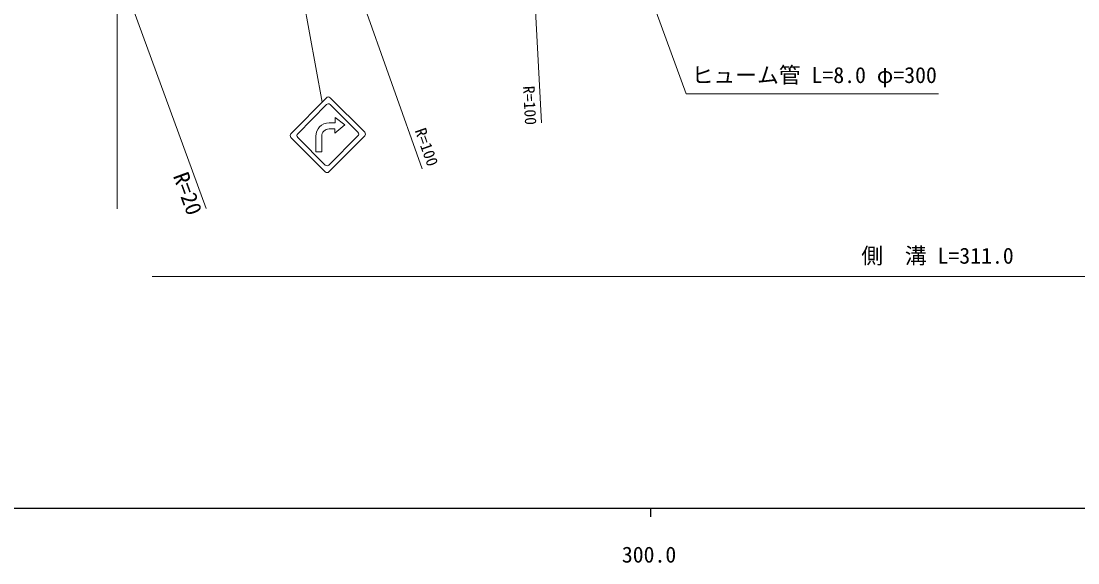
# Model space of a CAD drawing. Units: millimetres, scale not verified. Extents: x 40000 to 680000, y 20000 to 380000.
# Drawn here: x 295860 to 417002, y 198715 to 260799 of the extents above; entities that cross this region are included whole.
import ezdxf
from ezdxf.enums import TextEntityAlignment as Align

# ---------------------------------------------------------------- set-up
doc = ezdxf.new("R2010")
doc.units = ezdxf.units.MM
doc.header["$LTSCALE"] = 1000
doc.layers.add('M-TTL-BAND', color=7, linetype='Continuous', lineweight=25)
doc.layers.add('M-WORK', color=1, linetype='Continuous', lineweight=13)
doc.styles.add('ＭＳ ゴシック', font='')
doc.styles.get('ＭＳ ゴシック').set_extended_font_data('MS Gothic')

msp = doc.modelspace()

# ---------------------------------------------------------------- linework, layer by layer
at = {"layer": 'M-TTL-BAND'}
for p, q in [((40000, 205000), (579000, 205000)), ((368000, 205000), (368000, 204000))]:
    msp.add_line(p, q, dxfattribs=at)
at = {"layer": 'M-WORK'}
for p, q in [((355513, 249149), (353248, 291439)), ((359260, 287730), (372086, 252461)), ((326871, 286116), (341828, 243868)), ((330379, 251531), (325159, 279999)), ((306857, 239305), (306865, 278649)), ((317057, 239342), (306863, 267264)), ((330858, 252016), (326790, 247892)), ((335252, 248061), (331283, 252018)), ((372086, 252461), (401025, 252461)), ((330861, 251236), (327565, 247894)), ((334474, 248060), (331286, 251238)), ((331846, 249756), (331846, 249133)), ((331846, 249756), (332961, 248925)), ((331172, 249133), (331846, 249133)), ((331833, 248445), (331172, 248445)), ((332961, 248925), (331833, 247965)), ((331833, 247965), (331833, 248445)), ((326791, 247470), (330727, 243524)), ((327566, 247472), (330727, 244303)), ((329632, 245838), (329632, 247639)), ((330319, 246175), (330319, 247593)), ((331152, 243524), (335253, 247637)), ((331152, 244303), (334475, 247636)), ((330319, 246175), (330319, 245838)), ((330319, 245838), (329632, 245838)), ((512760, 231515), (310880, 231515))]:
    msp.add_line(p, q, dxfattribs=at)
for centre, radius, start, end in [((331071, 251806), 300, 45.08713, 135.39609), ((331074, 251026), 300, 45.08713, 135.39609), ((331172, 247593), 1540, 90, 180), ((331172, 247593), 853, 90, 180), ((327004, 247681), 300, 135.39609, 224.92979), ((327778, 247684), 300, 135.39609, 224.92979), ((334262, 247848), 300, 315.08713, 45.08713), ((335040, 247849), 300, 315.08713, 45.08713), ((330939, 244515), 300, 224.92979, 315.08713), ((330940, 243736), 300, 224.92979, 315.08713), ((330940, 243736), 300, 224.92979, 315.08713)]:
    msp.add_arc(centre, radius, start, end, dxfattribs=at)

# ---------------------------------------------------------------- texts
at = {"layer": 'M-TTL-BAND', "style": 'ＭＳ ゴシック'}
msp.add_text('300.0', height=1833, dxfattribs=at).set_placement((367844, 198195), align=Align.BOTTOM_CENTER)
at = {"layer": 'M-WORK', "style": 'ＭＳ ゴシック'}
msp.add_text('ヒューム管 L=8.0 φ=300', height=1833, dxfattribs=at).set_placement((400836, 253155), align=Align.BOTTOM_RIGHT)
for rotation, p in [(273.066, (353243, 248841)), (289.495, (342099, 243900))]:
    msp.add_text('R=100', height=1320, rotation=rotation, dxfattribs=at).set_placement(p, align=Align.BOTTOM_RIGHT)
msp.add_text('R=20', height=1833, rotation=290.058, dxfattribs=at).set_placement((313586, 240535), align=Align.BOTTOM_CENTER)
msp.add_text('側\u3000溝 L=311.0', height=1833, dxfattribs=at).set_placement((400908, 232449), align=Align.BOTTOM_CENTER)

doc.saveas('drawing.dxf')
